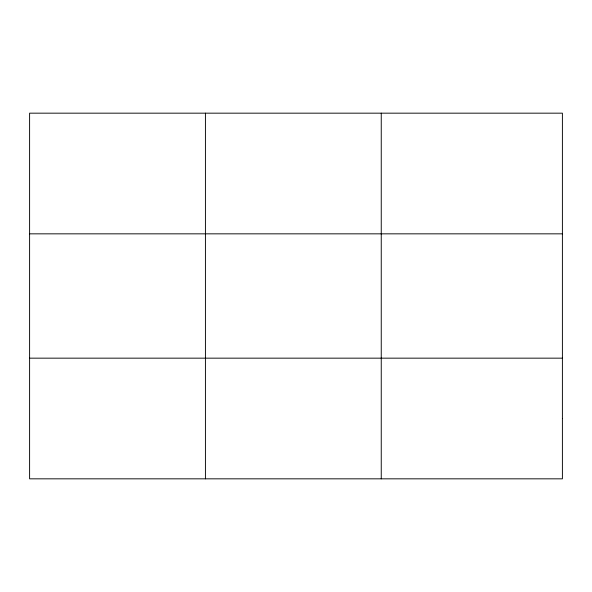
<?xml version="1.0" encoding="UTF-8"?>
<svg xmlns="http://www.w3.org/2000/svg" width="592" height="592" viewBox="0 0 592 592"><rect width="100%" height="100%" fill="white"/><g stroke="black" fill="none" stroke-linecap="round" stroke-linejoin="round"><path stroke-width="0.89" d="M205.424 478.832L205.424 113.168M381.248 478.832L381.248 113.168M29.6 233.84L562.4 233.84M29.6 358.16L562.4 358.16M562.4 418.5L562.4 478.832L29.6 478.832L29.6 113.168L562.4 113.168L562.4 418.5"/></g></svg>
